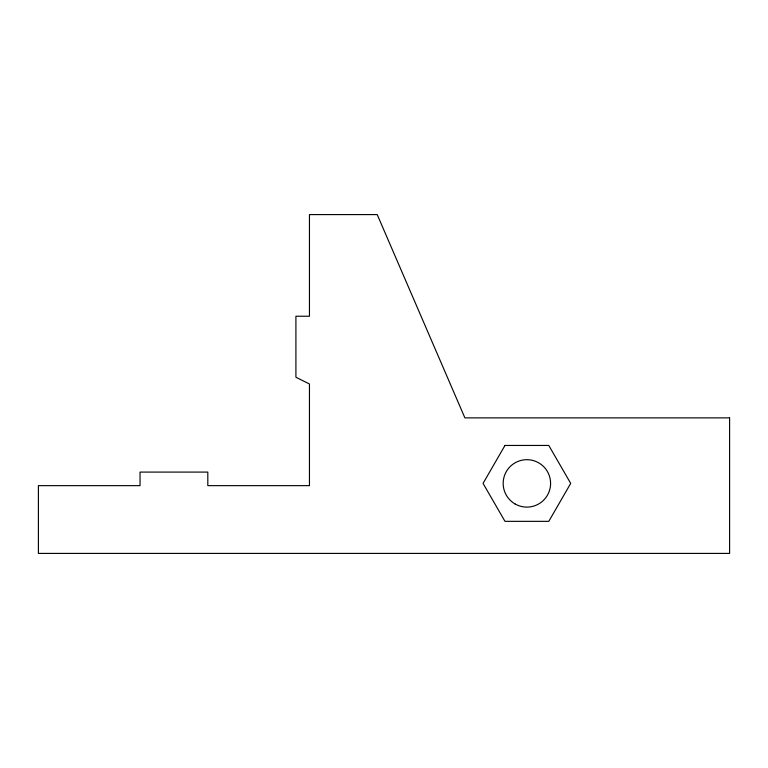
<?xml version="1.0" encoding="UTF-8"?>
<svg xmlns="http://www.w3.org/2000/svg" width="768" height="768" viewBox="0 0 768 768"><rect width="100%" height="100%" fill="white"/><g stroke="black" fill="none" stroke-linecap="round" stroke-linejoin="round"><path stroke-width="1.15" d="M729.6 417.878L729.6 553.411L38.4 553.411L38.4 485.645L140.045 485.645L140.045 472.09L207.811 472.09L207.811 485.645L309.456 485.645L309.456 384L295.91 377.251L295.91 316.234L309.456 316.234L309.456 214.589L377.222 214.589L464.899 417.878L729.6 417.878M504.979 445.45L483.062 483.398L504.979 521.347L548.794 521.347L570.701 483.398L548.794 445.45L504.979 445.45M515.03 503.942A23.722 23.722 0 0 0 550.598 483.398A23.722 23.722 0 0 0 515.03 462.854A23.722 23.722 0 0 0 515.03 503.942"/></g></svg>
